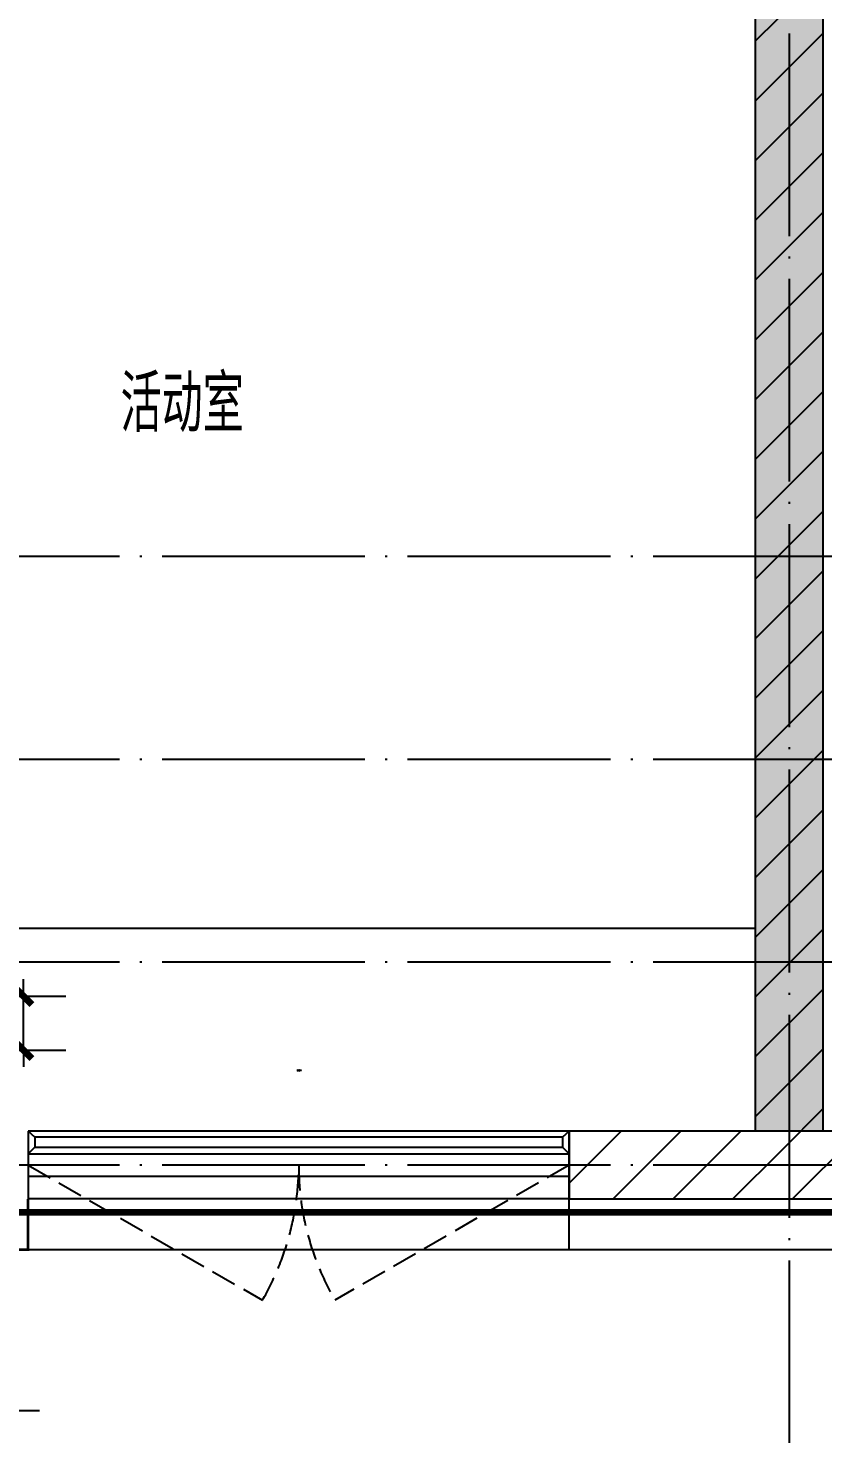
# Model space of a CAD drawing. Extents: x 27938 to 1507990, y 110129 to 923079.
# Drawn here: x 1236514 to 1238864, y 580029 to 584188 of the extents above; entities that cross this region are included whole.
import ezdxf

# ---------------------------------------------------------------- set-up
doc = ezdxf.new("R2010")
doc.units = 0
doc.header["$LTSCALE"] = 1000
doc.header["$MEASUREMENT"] = 0
doc.linetypes.add('DASH', pattern=[0.35, 0.25, -0.1])
doc.linetypes.add('DOTE', pattern=[2.42, 2, -0.2, 0.02, -0.2])
for name, color, linetype in [('----建筑底图', 8, 'Continuous'), ('3-栏杆1', 135, 'Continuous'), ('3.5方案汇报，与郭总、侯月琴确定户型_t8$0$2020.03.04 -1安徽标准化洋房户型(UA）_t8_t8$0$看线', 154, 'Continuous'), ('DIM_SYMB', 3, 'Continuous'), ('DIM_雨水', 4, 'Continuous'), ('DOTE', 1, 'Continuous'), ('PUB_HATCH', 8, 'Continuous'), ('PUB_TEXT', 4, 'Continuous'), ('WALL', 9, 'Continuous'), ('WINDOW', 4, 'Continuous'), ('WINDOW_TEXT', 7, 'Continuous'), ('保温', 6, 'Continuous'), ('看线', 251, 'Continuous')]:
    doc.layers.add(name, color=color, linetype=linetype)
doc.styles.add('_TCH_DIM_T3', font='SIMPLEX.shx', dxfattribs={"width": 0.494118, "bigfont": 'GBCBIG.shx'})
doc.styles.add('_TCH_WINDOW', font='SIMPLEX.shx', dxfattribs={"width": 0.7, "height": 3.5, "bigfont": 'GBCBIG.shx'})
doc.styles.get("Standard").update_dxf_attribs({"font": 'gbenor.shx', "bigfont": 'gbcbig.shx'})
doc.dimstyles.new('_TWT_ARCH&&50', dxfattribs={"dimtxt": 148.75, "dimasz": 50, "dimexe": 125, "dimexo": 150, "dimgap": 63.125, "dimtad": 1, "dimdec": 0, "dimzin": 0, "dimdsep": 46, "dimtxsty": '_TCH_DIM_T3', "dimblk": 'ARCHTICK', "dimcen": 0.09, "dimclrt": 7, "dimazin": 2, "dimtfac": 1, "dimtdec": 0, "dimtix": 1, "dimtmove": 2, "dimatfit": 3, "dimfxl": 100, "dimtolj": 1, "dimtzin": 0, "dimarcsym": 0})
pattern_1 = [(45, (0, 89.76), (-88.3884, 88.3884), [])]

# ---------------------------------------------------------------- blocks, each defined once
blk = doc.blocks.new('GDFGDGRD')
at = {"layer": '保温', "linetype": 'Continuous', "ltscale": 10}
h = blk.add_hatch(dxfattribs=at)
h.set_pattern_fill('HEX', color=251, scale=10, angle=90, style=0)
h.set_pattern_definition([(90, (-70765.891, -152124.736), (-16.49778, 1e-15), [9.525, -19.05]), (210, (-70765.891, -152124.736), (8.24889, -14.2874966), [9.525, -19.05]), (150, (-70765.891, -152115.211), (-8.24889, -14.2874966), [9.525, -19.05])])
h.paths.add_polyline_path([(433016.7, 363923.7), (433216.7, 363923.7), (433216.7, 368523.7), (433016.7, 368523.7)])
at = {"layer": '保温', "color": 251, "linetype": 'ByBlock', "ltscale": 10}
blk.add_line((433016.6, 363923.7), (433216.6, 363923.7), dxfattribs=at)
blk = doc.blocks.new('ASDFSD')
at = {"layer": '3-栏杆1', "color": 5}
for p, q in [((681762.6, 334937.5), (681742.3, 334955.3)), ((681742.3, 334955.3), (681762.6, 334937.5)), ((683322.1, 334937.5), (683342.3, 334955.3)), ((683342.3, 334955.3), (683322.1, 334937.5)), ((681742.3, 334888.4), (681762.6, 334908.3)), ((683322.1, 334937.5), (681762.6, 334937.5)), ((681762.6, 334937.5), (681762.6, 334908.3)), ((681762.6, 334908.2), (683322.1, 334908.2)), ((683322.1, 334937.5), (683322.1, 334908.3)), ((683322.1, 334908.3), (683342.3, 334888.4)), ((683342.3, 334888.4), (683322.1, 334908.3))]:
    blk.add_line(p, q, dxfattribs=at)
blk = doc.blocks.new('$WINLIB2D$00000001')
at = {"color": 0}
for points in [[(-0.5, 0.5), (-0.5, -0.5)], [(-0.5, 0.5), (0.5, 0.5)], [(0.5, -0.5), (0.5, 0.5)], [(0.5, 0.1667), (-0.5, 0.1667)], [(0.5, -0.1667), (-0.5, -0.1667)], [(-0.5, -0.5), (0.5, -0.5)]]:
    blk.add_lwpolyline(points, dxfattribs=at)
blk = doc.blocks.new('A$C149A4CC3')
at = {"layer": 'PUB_HATCH'}
h = blk.add_hatch(dxfattribs=at)
h.set_pattern_fill('普通砖', color=256, scale=50, style=0)
h.set_pattern_definition(pattern_1)
h.paths.add_polyline_path([(12500, -20943.4), (12400, -21010.1), (12400, -25610.1), (12500, -25676.8), (12600, -25610.1), (12600, -21010.1)])
h = blk.add_hatch(dxfattribs=at)
h.set_pattern_fill('普通砖', color=256, scale=50, style=0)
h.set_pattern_definition(pattern_1)
h.paths.add_polyline_path([(12400, -25610.1), (11850, -25610.1), (11850, -25810.1), (12500, -25810.1), (12500, -25676.8)])
h = blk.add_hatch(dxfattribs=at)
h.set_pattern_fill('普通砖', color=256, scale=50, style=0)
h.set_pattern_definition(pattern_1)
h.paths.add_polyline_path([(12500, -25810.1), (13150, -25810.1), (13150, -25610.1), (12600, -25610.1), (12500, -25676.8)])
at = {"color": 8, "linetype": 'DASH', "ltscale": 0.8, "const_width": 20}
blk.add_lwpolyline([(25140, -24650.1), (22160, -24650.1), (22160, -24050.1), (15840, -24050.1), (15840, -25250.1), (15090, -25250.1), (15090, -25850.1), (9909, -25850.1), (9909.9, -25250.1), (9160, -25250.1), (9160, -24050.1), (2840, -24050.1), (2840, -24650.1), (0, -24650.1)], dxfattribs=at)
at = {"color": 8, "const_width": 8}
blk.add_lwpolyline([(9950, -25810.1), (9950, -25960.1), (10250, -25960.1), (10250, -25810.1)], dxfattribs=at)
at = {"layer": '3.5方案汇报，与郭总、侯月琴确定户型_t8$0$2020.03.04 -1安徽标准化洋房户型(UA）_t8_t8$0$看线', "color": 8, "ltscale": 10}
blk.add_line((12400, -25010.1), (10150, -25010.1), dxfattribs=at)
at = {"layer": 'DOTE', "color": 169, "linetype": 'DOTE', "ltscale": 0.3}
for p, q in [((12500, -20910.1), (12500, -26899.5)), ((25039.9, -23910.1), (-25818.8, -23910.1)), ((25039.9, -24510.1), (-25818.8, -24510.1)), ((25039.9, -25110.1), (-25818.8, -25110.1)), ((25039.9, -25710.1), (-25818.8, -25710.1))]:
    blk.add_line(p, q, dxfattribs=at)
at = {"layer": 'WALL', "color": 8}
for p, q in [((12400, -21010.1), (12400, -25610.1)), ((12600, -21010.1), (12600, -25610.1)), ((12400, -25610.1), (11850, -25610.1)), ((11850, -25610.1), (11850, -25810.1)), ((13150, -25610.1), (12600, -25610.1)), ((11850, -25810.1), (12500, -25810.1)), ((12500, -25810.1), (13150, -25810.1))]:
    blk.add_line(p, q, dxfattribs=at)
at = {"layer": 'WINDOW', "color": 8, "linetype": 'DASH', "ltscale": 0.3}
for points in [[(10250, -25710.1), (10942.8, -26110.1, 0.131652), (11050, -25710.1)], [(11850, -25710.1), (11157.2, -26110.1, -0.131652), (11050, -25710.1)]]:
    blk.add_lwpolyline(points, format="xyb", dxfattribs=at)
at = {"layer": '看线', "color": 8, "ltscale": 0.5}
for points in [[(10250, -25810.1), (10250, -25960.1), (11850, -25960.1), (11850, -25810.1)], [(10250, -25960.1), (14750, -25960.1)]]:
    blk.add_lwpolyline(points, dxfattribs=at)
at = {"color": 8, "xscale": -1}
blk.add_blockref('GDFGDGRD', (445616.6, -389533.8), dxfattribs=at)
at = {"color": 8}
blk.add_blockref('ASDFSD', (-671492.3, -360565.4), dxfattribs=at)
at = {"layer": 'WINDOW', "color": 8}
ref = blk.add_blockref('$WINLIB2D$00000001', (11050, -25710.1), dxfattribs=dict(at, xscale=-1600, yscale=-200, zscale=-1600))
ref.add_attrib('A', 'TC1617', (11044.7, -25432.3), dxfattribs={"layer": 'WINDOW_TEXT', "color": 8, "ltscale": 0.5, "height": 4.25, "style": '_TCH_WINDOW', "width": 0.494118})
at = {"layer": 'PUB_TEXT', "color": 8}
blk.add_text('活动室', height=168.79, dxfattribs=at).set_placement((10523.2, -23541.8))
blk = doc.blocks.new('_ArchTick')
at = {"color": 0, "linetype": 'ByBlock', "const_width": 0.4}
blk.add_lwpolyline([(-0.5, -0.5), (0.5, 0.5)], dxfattribs=at)
blk = doc.blocks.new('*D358')
at = {"layer": 'Defpoints', "color": 0}
for p in [(1236053.2, 581324), (1236499.8, 581324), (1236053.2, 581164.1)]:
    blk.add_point(p, dxfattribs=at)
at = {"layer": 'DIM_SYMB', "color": 0, "lineweight": -2}
for p, q in [((1236499.8, 581324), (1236499.8, 581374)), ((1236203.2, 581324), (1236624.8, 581324)), ((1236499.8, 581164.1), (1236499.8, 581324)), ((1236203.2, 581164.1), (1236624.8, 581164.1)), ((1236499.8, 581164.1), (1236499.8, 581114.1))]:
    blk.add_line(p, q, dxfattribs=at)
at = {"layer": 'DIM_SYMB', "color": 0, "lineweight": -2, "xscale": 50, "yscale": 50, "zscale": 50}
for p, rotation in [((1236499.8, 581324), 270), ((1236499.8, 581164.1), 90)]:
    blk.add_blockref('_ArchTick', p, dxfattribs=dict(at, rotation=rotation))
at = {"layer": 'DIM_SYMB', "color": 7, "insert": (1236362.3, 581244), "char_height": 148.75, "attachment_point": 5, "rotation": 90, "style": '_TCH_DIM_T3'}
blk.add_mtext('\\A1;160', dxfattribs=at)

msp = doc.modelspace()

# ---------------------------------------------------------------- block references
at = {"layer": '----建筑底图'}
msp.add_blockref('A$C149A4CC3', (1226263.6, 606534.1), dxfattribs=at)

# ---------------------------------------------------------------- next in the draw order: linework, layer by layer
at = {"layer": 'DIM_雨水'}
msp.add_line((1236044.2, 580098.1), (1236547.7, 580098.1), dxfattribs=at)

# ---------------------------------------------------------------- next in the draw order: dimensions: what is measured, and where the dimension line sits
at = {"layer": 'DIM_SYMB'}
dim = msp.add_aligned_dim(p1=(1236053.2, 581164.1), p2=(1236053.2, 581324), distance=-446.5, dimstyle='_TWT_ARCH&&50', dxfattribs=at)
dim.commit()
dim.dimension.update_dxf_attribs({"geometry": '*D358', "text_midpoint": (1236362.3, 581244)})

doc.saveas('drawing.dxf')
